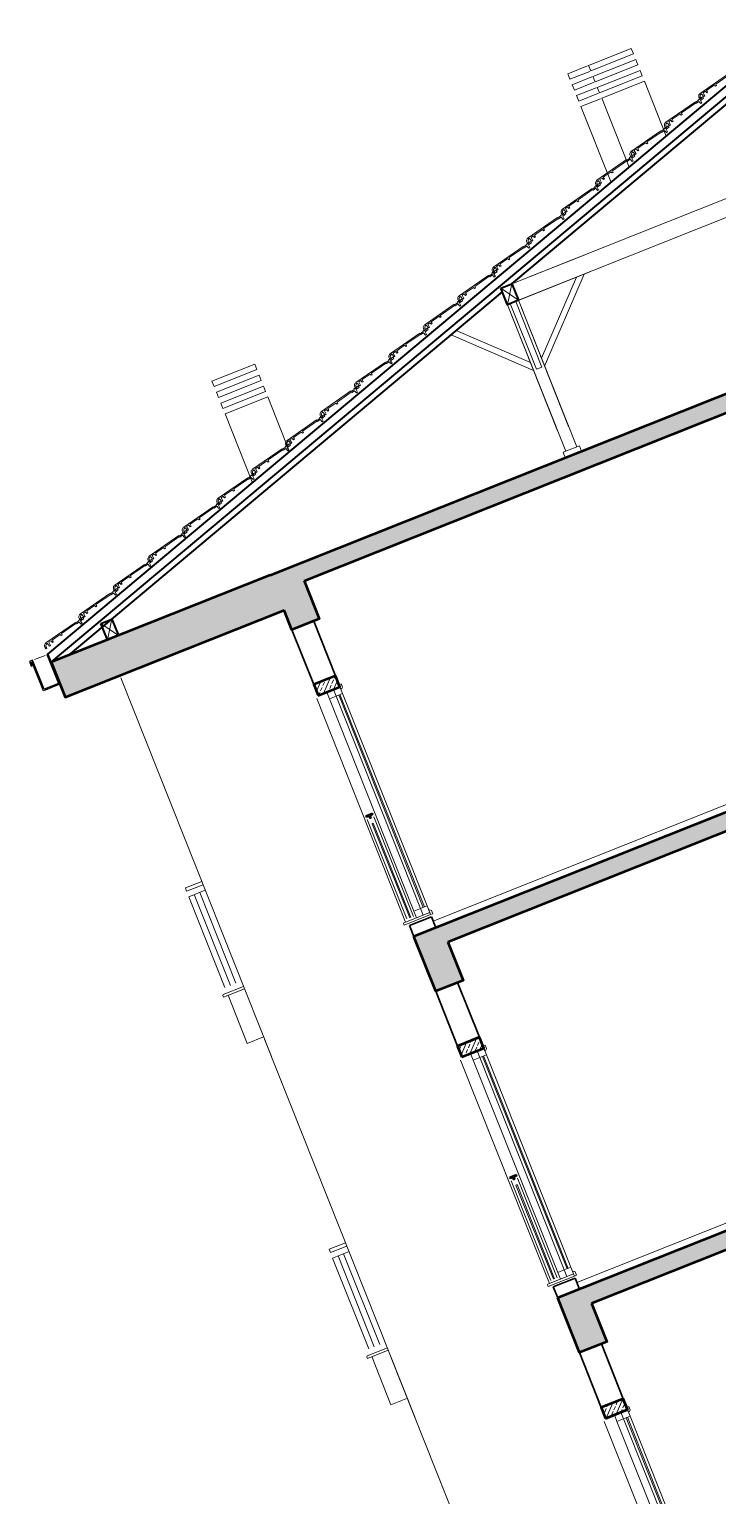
# Model space of a CAD drawing. Header units: millimetres. Extents: x 1811019 to 3717122, y -501178 to -243171.
# Drawn here: x 1822578.5 to 1822724.5, y -243808.8 to -243497.8 of the extents above; entities that cross this region are included whole.
import ezdxf

# ---------------------------------------------------------------- set-up
doc = ezdxf.new("R2010")
doc.units = ezdxf.units.MM
for name, color, linetype, lineweight in [('a_ba', 6, 'Continuous', 50), ('a_doğrama', 251, 'Continuous', 20), ('a_duvar', 255, 'Continuous', 35), ('a_görünüş', 32, 'Continuous', 25), ('a_görünüş_ince', 8, 'Continuous', 20), ('a_görünüş_kalın', 20, 'Continuous', 40), ('a_hatch_ba', 252, 'Continuous', 13), ('a_kaplama', 40, 'Continuous', 15), ('a_not_malzeme_text', 252, 'Continuous', 5)]:
    doc.layers.add(name, color=color, linetype=linetype, lineweight=lineweight)
pattern_1 = [(45, (-491373.7089, 61297.3185), (-1.122532015, 1.122532015), []), (45, (-491372.5864, 61297.3185), (-1.122532015, 1.122532015), [0.79375, -0.396875])]

# ---------------------------------------------------------------- blocks, each defined once
blk = doc.blocks.new('kesit_2_c_blok')
at = {"layer": 'a_ba'}
for p, q in [((-1390, 0), (-2080, 0)), ((-1415, -15), (-2055, -15))]:
    blk.add_line(p, q, dxfattribs=at)
blk.add_lwpolyline([(-2080, 220), (-2060, 220), (-2060, 230), (-2080, 230)], close=True, dxfattribs=at)
blk.add_lwpolyline([(-2055, -15), (-2055, -50), (-2080, -50), (-2080, 0)], dxfattribs=at)
at = {"layer": 'a_doğrama'}
for points in [[(-2066, 214), (-2072, 214), (-2072, 220), (-2066, 220)], [(-2060, 214), (-2066, 214), (-2066, 220), (-2060, 220)], [(-2059, 218), (-2060, 218), (-2060, 222), (-2058, 222), (-2058, 219)], [(-2066, 14), (-2072, 14), (-2072, 20), (-2066, 20)], [(-2060, 14), (-2066, 14), (-2066, 20), (-2060, 20)], [(-2059, 16), (-2060, 16), (-2060, 12), (-2058, 12), (-2058, 15)]]:
    blk.add_lwpolyline(points, close=True, dxfattribs=at)
for points in [[(-2063.5, 214), (-2063.5, 20)], [(-2062.5, 214), (-2062.5, 20)], [(-2077.5, 102), (-2077.5, 16)], [(-2077.5, 102), (-2076.5, 102)], [(-2076.5, 102), (-2076.5, 16)]]:
    blk.add_lwpolyline(points, dxfattribs=at)
at = {"layer": 'a_duvar'}
blk.add_line((-2060, 10), (-2080, 10), dxfattribs=at)
for points in [[(-2080, 230), (-2080, 280)], [(-2060, 230), (-2060, 280)], [(-2080, 10), (-2080, 0)], [(-2060, 10), (-2060, 0)]]:
    blk.add_lwpolyline(points, dxfattribs=at)
at = {"layer": 'a_görünüş_ince'}
for p, q in [((-2230, 110), (-2245, 110)), ((-2230, 107), (-2245, 107)), ((-2230, 14), (-2248.5, 14)), ((-2230, 12), (-2249, 12))]:
    blk.add_line(p, q, dxfattribs=at)
for points in [[(-2230, -50), (-2230, 296)], [(-2082, 218), (-2082, 14)], [(-2072, 214), (-2072, 20)], [(-2066, 214), (-2066, 20)], [(-2060, 214), (-2060, 20)], [(-2245, 107), (-2245, 110)], [(-2245, 19), (-2245, 102)], [(-2245, 102), (-2230, 102)], [(-2240, 19), (-2240, 102)], [(-2235, 19), (-2235, 102)], [(-2080, 16), (-2080, 107)], [(-2074, 16), (-2074, 107)], [(-2248.5, 14), (-2249, 13.5)], [(-2249, 12), (-2249, 13.5)], [(-2245, -32), (-2245, 12)], [(-2230, -32), (-2245, -32)]]:
    blk.add_lwpolyline(points, dxfattribs=at)
at = {"layer": 'a_görünüş_kalın'}
for p, q in [((-2074, 110), (-2080, 110)), ((-2077.5, 109), (-2080, 109)), ((-2074, 109), (-2076.5, 109))]:
    blk.add_line(p, q, dxfattribs=at)
for points in [[(-2080, 109), (-2080, 110)], [(-2076.5, 107), (-2077.5, 107), (-2077.5, 109)], [(-2076.5, 107), (-2076.5, 109)], [(-2074, 109), (-2074, 110)]]:
    blk.add_lwpolyline(points, dxfattribs=at)
at = {"layer": 'a_kaplama'}
for p, q in [((-2060, 14), (-2083.5, 14)), ((-2060, 12), (-2084, 12))]:
    blk.add_line(p, q, dxfattribs=at)
for points in [[(-2083.5, 14), (-2084, 13.5)], [(-2084, 12), (-2084, 13.5)], [(-2060, 12), (-2060, 14)]]:
    blk.add_lwpolyline(points, dxfattribs=at)
blk = doc.blocks.new('kesti_vaziyet')
at = {"layer": 'a_hatch_ba'}
h = blk.add_hatch(dxfattribs=at)
h.set_pattern_fill('ANSI33', color=256, scale=0.25)
h.set_pattern_definition(pattern_1)
h.paths.add_polyline_path([(1630.5, 275.48), (1458, 275.48), (1408, 275.48), (1408, 267.48), (1458, 267.48), (1458, 262.98), (1464.25, 262.98), (1464.25, 271.73), (1624.25, 271.73), (1624.25, 262.98), (1630.5, 262.98)])
h = blk.add_hatch(dxfattribs=at)
h.set_pattern_fill('ANSI33', color=256, scale=0.25)
h.set_pattern_definition(pattern_1)
h.paths.add_polyline_path([(1463, 250.48), (1458, 250.48), (1458, 247.98), (1463, 247.98)])
h = blk.add_hatch(dxfattribs=at)
h.set_pattern_fill('ANSI33', color=256, scale=0.25)
h.set_pattern_definition(pattern_1)
h.paths.add_polyline_path([(1630.5, 192.98), (1458, 192.98), (1458, 180.48), (1464.25, 180.48), (1464.25, 189.23), (1624.25, 189.23), (1624.25, 180.48), (1630.5, 180.48)])
h = blk.add_hatch(dxfattribs=at)
h.set_pattern_fill('ANSI33', color=256, scale=0.25)
h.set_pattern_definition(pattern_1)
h.paths.add_polyline_path([(1463, 167.98), (1458, 167.98), (1458, 165.48), (1463, 165.48)])
h = blk.add_hatch(dxfattribs=at)
h.set_pattern_fill('ANSI33', color=256, scale=0.25)
h.set_pattern_definition(pattern_1)
h.paths.add_polyline_path([(1630.5, 110.48), (1458, 110.48), (1458, 97.98), (1464.25, 97.98), (1464.25, 106.73), (1624.25, 106.73), (1624.25, 97.98), (1630.5, 97.98)])
h = blk.add_hatch(dxfattribs=at)
h.set_pattern_fill('ANSI33', color=256, scale=0.25)
h.set_pattern_definition(pattern_1)
h.paths.add_polyline_path([(1463, 85.48), (1458, 85.48), (1458, 82.98), (1463, 82.98)])
at = {"layer": 'a_ba'}
blk.add_line((1408, 270.48), (1408, 275.48), dxfattribs=at)
for points in [[(1458, 275.48), (1408, 275.48), (1408, 267.48), (1458, 267.48)], [(1458, 275.48), (1630.5, 275.48)], [(1464.25, 271.73), (1464.25, 262.98), (1458, 262.98), (1458, 267.48)], [(1464.25, 271.73), (1624.25, 271.73)]]:
    blk.add_lwpolyline(points, dxfattribs=at)
blk.add_lwpolyline([(1458, 82.98), (1463, 82.98), (1463, 85.48), (1458, 85.48)], close=True, dxfattribs=at)
at = {"layer": 'a_doğrama'}
for points in [[(1461.5, 81.48), (1460, 81.48), (1460, 82.98), (1461.5, 82.98)], [(1463, 81.48), (1461.5, 81.48), (1461.5, 82.98), (1463, 82.98)], [(1463.25, 82.48), (1463, 82.48), (1463, 83.48), (1463.5, 83.48), (1463.5, 82.73)]]:
    blk.add_lwpolyline(points, close=True, dxfattribs=at)
for points in [[(1462.12, 81.48), (1462.12, 32.98)], [(1462.37, 81.48), (1462.37, 32.98)]]:
    blk.add_lwpolyline(points, dxfattribs=at)
at = {"layer": 'a_duvar'}
blk.add_line((1463, 82.98), (1458, 82.98), dxfattribs=at)
for points in [[(1458, 85.48), (1458, 97.98)], [(1463, 85.48), (1463, 97.98)]]:
    blk.add_lwpolyline(points, dxfattribs=at)
at = {"layer": 'a_görünüş'}
for points in [[(1404.5, 277.32), (1403.75, 277.32)], [(1403.75, 277.32), (1403.75, 276.32), (1404, 276.32), (1404, 277.07), (1404.25, 277.07)], [(1408, 277.32), (1408, 270.48), (1404.25, 270.48), (1404.25, 277.07)], [(1407.75, 277.32), (1407.75, 270.73), (1404.5, 270.73), (1404.5, 277.32)], [(1408, 277.32), (1407.75, 277.32)]]:
    blk.add_lwpolyline(points, dxfattribs=at)
at = {"layer": 'a_görünüş_ince'}
for p, q in [((1556, 343.45), (1556, 326.16)), ((1560.75, 343.45), (1560.75, 327.73)), ((1570.5, 343.45), (1570.5, 330.95)), ((1461.75, 310.78), (1461.75, 295.06)), ((1471.5, 310.78), (1471.5, 298.28)), ((1420.5, 5.48), (1420.5, 111.73))]:
    blk.add_line(p, q, dxfattribs=at)
at = {"layer": 'a_görünüş_ince', "lineweight": 20}
for p, q in [((1525.99, 310.17), (1528.49, 313.92)), ((1528.49, 310.17), (1525.99, 313.92)), ((1525.99, 310.17), (1528.49, 313.92)), ((1528.49, 310.17), (1525.99, 313.92)), ((1525.99, 295.17), (1512.51, 308.65)), ((1513.84, 309.09), (1525.99, 296.94)), ((1525.99, 281.36), (1525.99, 310.17)), ((1526.62, 310.17), (1526.62, 295.17)), ((1527.87, 295.17), (1527.87, 310.17)), ((1528.49, 281.36), (1528.49, 310.17)), ((1541.72, 310.17), (1528.49, 296.94)), ((1528.49, 295.17), (1543.49, 310.17)), ((1526.62, 295.17), (1527.87, 295.17)), ((1420.85, 275.48), (1423.35, 279.23)), ((1423.35, 275.48), (1420.85, 279.23)), ((1525.37, 276.73), (1529.12, 276.73)), ((1525.37, 276.73), (1525.37, 275.48)), ((1525.37, 276.73), (1529.12, 276.73)), ((1525.37, 276.73), (1525.37, 275.48)), ((1529.12, 275.48), (1525.49, 275.48)), ((1529.12, 275.48), (1525.49, 275.48)), ((1529.12, 276.73), (1529.12, 275.48)), ((1529.12, 276.73), (1529.12, 275.48))]:
    blk.add_line(p, q, dxfattribs=at)
at = {"layer": 'a_görünüş_ince'}
for points in [[(1560.51, 349.7), (1556, 349.7), (1556, 350.95), (1560.51, 350.95), (1560.51, 350.93)], [(1560.51, 347.2), (1556, 347.2), (1556, 348.45), (1560.51, 348.45)], [(1560.51, 344.7), (1556, 344.7), (1556, 345.95), (1560.51, 345.95)], [(1560.51, 343.45), (1556, 343.45)], [(1570.5, 343.45), (1560.75, 343.45)], [(1471.5, 310.78), (1461.75, 310.78)], [(1404.92, 277.32), (1407.35, 277.32)], [(1457.5, 82.48), (1457.5, 31.48)], [(1460, 81.48), (1460, 32.98)], [(1461.5, 81.48), (1461.5, 32.98)], [(1463, 81.48), (1463, 32.98)]]:
    blk.add_lwpolyline(points, dxfattribs=at)
for points in [[(1560.75, 350.95), (1570.5, 350.95), (1570.5, 349.7), (1560.75, 349.7)], [(1560.75, 348.45), (1570.5, 348.45), (1570.5, 347.2), (1560.75, 347.2)], [(1560.75, 345.95), (1570.5, 345.95), (1570.5, 344.7), (1560.75, 344.7)], [(1461.75, 318.28), (1471.5, 318.28), (1471.5, 317.03), (1461.75, 317.03)], [(1461.75, 315.78), (1471.5, 315.78), (1471.5, 314.53), (1461.75, 314.53)], [(1461.75, 313.28), (1471.5, 313.28), (1471.5, 312.03), (1461.75, 312.03)]]:
    blk.add_lwpolyline(points, close=True, dxfattribs=at)
at = {"layer": 'a_görünüş_ince', "flags": 128}
blk.add_lwpolyline([(1582.11, 336.34), (1582.06, 336.78), (1584.04, 337.24), (1584.16, 336.91), (1584.41, 336.97), (1584.37, 337.31), (1587.94, 338.14)], dxfattribs=at)
for points in [[(1588, 338.41), (1580.57, 336.69, 0.414214), (1580.01, 335.79), (1580.07, 335.55), (1580.31, 335.6), (1580.28, 335.72, -0.414214), (1580.75, 336.47), (1580.8, 336.48), (1581.04, 335.77), (1581.29, 335.83), (1581.19, 336.58), (1581.73, 336.7), (1581.87, 336.28), (1582.11, 336.34), (1581.87, 336.28)], [(1564, 330.34), (1563.95, 330.78), (1565.93, 331.24), (1566.05, 330.92), (1566.29, 330.97), (1566.26, 331.32), (1569.82, 332.14), (1569.97, 332.05), (1570.63, 332.2), (1570.85, 331.61), (1571.09, 331.67), (1571.02, 332.29), (1571.8, 332.47), (1571.72, 332.84), (1571.35, 332.75), (1571.38, 332.63), (1570.89, 332.52), (1570.86, 332.64), (1570.62, 332.58), (1570.65, 332.46), (1569.92, 332.29), (1569.89, 332.42), (1562.46, 330.69, 0.414214), (1561.9, 329.79), (1561.96, 329.55), (1562.2, 329.61), (1562.17, 329.73, -0.414214), (1562.64, 330.48), (1562.69, 330.49), (1562.93, 329.77), (1563.17, 329.83), (1563.08, 330.58), (1563.61, 330.7), (1563.76, 330.29), (1564, 330.34), (1563.76, 330.29)], [(1573.06, 333.34), (1573, 333.78), (1574.98, 334.24), (1575.11, 333.92), (1575.35, 333.97), (1575.32, 334.32), (1578.88, 335.14), (1579.03, 335.05), (1579.68, 335.2), (1579.9, 334.61), (1580.15, 334.67), (1580.08, 335.29), (1580.86, 335.47), (1580.77, 335.84), (1580.41, 335.75), (1580.43, 335.63), (1579.95, 335.52), (1579.92, 335.64), (1579.68, 335.58), (1579.7, 335.46), (1578.97, 335.29), (1578.95, 335.41), (1571.52, 333.69, 0.414214), (1570.96, 332.79), (1571.01, 332.55), (1571.26, 332.6), (1571.23, 332.73, -0.414214), (1571.7, 333.48), (1571.74, 333.49), (1571.99, 332.77), (1572.23, 332.83), (1572.14, 333.58), (1572.67, 333.7), (1572.81, 333.29), (1573.06, 333.34), (1572.81, 333.29)], [(1554.95, 327.35), (1554.89, 327.78), (1556.87, 328.24), (1556.99, 327.92), (1557.24, 327.97), (1557.21, 328.32), (1560.77, 329.14), (1560.92, 329.05), (1561.57, 329.2), (1561.79, 328.61), (1562.03, 328.67), (1561.97, 329.29), (1562.74, 329.47), (1562.66, 329.84), (1562.29, 329.76), (1562.32, 329.63), (1561.83, 329.52), (1561.81, 329.64), (1561.56, 329.59), (1561.59, 329.46), (1560.86, 329.29), (1560.83, 329.42), (1553.4, 327.69, 0.414214), (1552.84, 326.79), (1552.9, 326.55), (1553.14, 326.61), (1553.12, 326.73, -0.414214), (1553.58, 327.48), (1553.63, 327.49), (1553.87, 326.78), (1554.12, 326.83), (1554.02, 327.58), (1554.56, 327.7), (1554.7, 327.29), (1554.95, 327.35), (1554.7, 327.29)], [(1545.89, 324.35), (1545.84, 324.78), (1547.81, 325.24), (1547.94, 324.92), (1548.18, 324.98), (1548.15, 325.32), (1551.71, 326.15), (1551.86, 326.05), (1552.52, 326.2), (1552.73, 325.61), (1552.98, 325.67), (1552.91, 326.3), (1553.69, 326.48), (1553.6, 326.84), (1553.24, 326.76), (1553.27, 326.64), (1552.78, 326.52), (1552.75, 326.64), (1552.51, 326.59), (1552.53, 326.47), (1551.8, 326.3), (1551.78, 326.42), (1544.35, 324.69, 0.414214), (1543.79, 323.79), (1543.84, 323.55), (1544.09, 323.61), (1544.06, 323.73, -0.414214), (1544.53, 324.48), (1544.57, 324.49), (1544.82, 323.78), (1545.06, 323.83), (1544.97, 324.58), (1545.5, 324.71), (1545.65, 324.29), (1545.89, 324.35), (1545.65, 324.29)], [(1536.83, 321.35), (1536.78, 321.78), (1538.76, 322.24), (1538.88, 321.92), (1539.12, 321.98), (1539.09, 322.32), (1542.65, 323.15), (1542.8, 323.05), (1543.46, 323.21), (1543.68, 322.61), (1543.92, 322.67), (1543.85, 323.3), (1544.63, 323.48), (1544.55, 323.84), (1544.18, 323.76), (1544.21, 323.64), (1543.72, 323.52), (1543.69, 323.65), (1543.45, 323.59), (1543.48, 323.47), (1542.75, 323.3), (1542.72, 323.42), (1535.29, 321.7, 0.414214), (1534.73, 320.8), (1534.79, 320.55), (1535.03, 320.61), (1535, 320.73, -0.414214), (1535.47, 321.48), (1535.52, 321.49), (1535.76, 320.78), (1536, 320.83), (1535.91, 321.58), (1536.44, 321.71), (1536.59, 321.29), (1536.83, 321.35), (1536.59, 321.29)], [(1527.78, 318.35), (1527.72, 318.79), (1529.7, 319.24), (1529.82, 318.92), (1530.07, 318.98), (1530.04, 319.32), (1533.6, 320.15), (1533.75, 320.06), (1534.4, 320.21), (1534.62, 319.62), (1534.86, 319.67), (1534.8, 320.3), (1535.57, 320.48), (1535.49, 320.84), (1535.12, 320.76), (1535.15, 320.64), (1534.67, 320.52), (1534.64, 320.65), (1534.39, 320.59), (1534.42, 320.47), (1533.69, 320.3), (1533.66, 320.42), (1526.24, 318.7, 0.414214), (1525.67, 317.8), (1525.73, 317.55), (1525.97, 317.61), (1525.95, 317.73, -0.414214), (1526.41, 318.48), (1526.46, 318.49), (1526.7, 317.78), (1526.95, 317.84), (1526.85, 318.58), (1527.39, 318.71), (1527.53, 318.29), (1527.78, 318.35), (1527.53, 318.29)], [(1518.72, 315.35), (1518.67, 315.79), (1520.65, 316.25), (1520.77, 315.92), (1521.01, 315.98), (1520.98, 316.32), (1524.54, 317.15), (1524.69, 317.06), (1525.35, 317.21), (1525.56, 316.62), (1525.81, 316.67), (1525.74, 317.3), (1526.52, 317.48), (1526.43, 317.85), (1526.07, 317.76), (1526.1, 317.64), (1525.61, 317.53), (1525.58, 317.65), (1525.34, 317.59), (1525.37, 317.47), (1524.63, 317.3), (1524.61, 317.42), (1517.18, 315.7, 0.414214), (1516.62, 314.8), (1516.67, 314.55), (1516.92, 314.61), (1516.89, 314.73, -0.414214), (1517.36, 315.48), (1517.4, 315.49), (1517.65, 314.78), (1517.89, 314.84), (1517.8, 315.59), (1518.33, 315.71), (1518.48, 315.29), (1518.72, 315.35), (1518.48, 315.29)], [(1509.66, 312.35), (1509.61, 312.79), (1511.59, 313.25), (1511.71, 312.92), (1511.96, 312.98), (1511.92, 313.33), (1515.48, 314.15), (1515.64, 314.06), (1516.29, 314.21), (1516.51, 313.62), (1516.75, 313.67), (1516.68, 314.3), (1517.46, 314.48), (1517.38, 314.85), (1517.01, 314.76), (1517.04, 314.64), (1516.55, 314.53), (1516.52, 314.65), (1516.28, 314.59), (1516.31, 314.47), (1515.58, 314.3), (1515.55, 314.42), (1508.12, 312.7, 0.414214), (1507.56, 311.8), (1507.62, 311.56), (1507.86, 311.61), (1507.83, 311.73, -0.414214), (1508.3, 312.48), (1508.35, 312.5), (1508.59, 311.78), (1508.84, 311.84), (1508.74, 312.59), (1509.28, 312.71), (1509.42, 312.3), (1509.66, 312.35), (1509.42, 312.3)], [(1500.61, 309.35), (1500.55, 309.79), (1502.53, 310.25), (1502.66, 309.93), (1502.9, 309.98), (1502.87, 310.33), (1506.43, 311.15), (1506.58, 311.06), (1507.23, 311.21), (1507.45, 310.62), (1507.69, 310.68), (1507.63, 311.3), (1508.41, 311.48), (1508.32, 311.85), (1507.96, 311.76), (1507.98, 311.64), (1507.5, 311.53), (1507.47, 311.65), (1507.22, 311.59), (1507.25, 311.47), (1506.52, 311.3), (1506.49, 311.42), (1499.07, 309.7, 0.414214), (1498.5, 308.8), (1498.56, 308.56), (1498.8, 308.61), (1498.78, 308.74, -0.414214), (1499.24, 309.49), (1499.29, 309.5), (1499.54, 308.78), (1499.78, 308.84), (1499.69, 309.59), (1500.22, 309.71), (1500.36, 309.3), (1500.61, 309.35), (1500.36, 309.3)], [(1491.55, 306.35), (1491.5, 306.79), (1493.48, 307.25), (1493.6, 306.93), (1493.84, 306.98), (1493.81, 307.33), (1497.37, 308.15), (1497.52, 308.06), (1498.18, 308.21), (1498.39, 307.62), (1498.64, 307.68), (1498.57, 308.3), (1499.35, 308.48), (1499.26, 308.85), (1498.9, 308.76), (1498.93, 308.64), (1498.44, 308.53), (1498.41, 308.65), (1498.17, 308.6), (1498.2, 308.47), (1497.47, 308.3), (1497.44, 308.43), (1490.01, 306.7, 0.414214), (1489.45, 305.8), (1489.51, 305.56), (1489.75, 305.62), (1489.72, 305.74, -0.414214), (1490.19, 306.49), (1490.23, 306.5), (1490.48, 305.78), (1490.72, 305.84), (1490.63, 306.59), (1491.16, 306.71), (1491.31, 306.3), (1491.55, 306.35), (1491.31, 306.3)], [(1482.49, 303.36), (1482.44, 303.79), (1484.42, 304.25), (1484.54, 303.93), (1484.79, 303.99), (1484.75, 304.33), (1488.32, 305.16), (1488.47, 305.06), (1489.12, 305.21), (1489.34, 304.62), (1489.58, 304.68), (1489.52, 305.31), (1490.29, 305.49), (1490.21, 305.85), (1489.84, 305.77), (1489.87, 305.64), (1489.38, 305.53), (1489.36, 305.65), (1489.11, 305.6), (1489.14, 305.47), (1488.41, 305.31), (1488.38, 305.43), (1480.95, 303.7, 0.414214), (1480.39, 302.8), (1480.45, 302.56), (1480.69, 302.62), (1480.66, 302.74, -0.414214), (1481.13, 303.49), (1481.18, 303.5), (1481.42, 302.79), (1481.67, 302.84), (1481.57, 303.59), (1482.11, 303.71), (1482.25, 303.3), (1482.49, 303.36), (1482.25, 303.3)], [(1473.44, 300.36), (1473.38, 300.79), (1475.36, 301.25), (1475.49, 300.93), (1475.73, 300.99), (1475.7, 301.33), (1479.26, 302.16), (1479.41, 302.06), (1480.06, 302.21), (1480.28, 301.62), (1480.52, 301.68), (1480.46, 302.31), (1481.24, 302.49), (1481.15, 302.85), (1480.79, 302.77), (1480.81, 302.65), (1480.33, 302.53), (1480.3, 302.65), (1480.06, 302.6), (1480.08, 302.48), (1479.35, 302.31), (1479.32, 302.43), (1471.9, 300.71, 0.414214), (1471.34, 299.8), (1471.39, 299.56), (1471.64, 299.62), (1471.61, 299.74, -0.414214), (1472.08, 300.49), (1472.12, 300.5), (1472.37, 299.79), (1472.61, 299.84), (1472.52, 300.59), (1473.05, 300.72), (1473.19, 300.3), (1473.44, 300.36), (1473.19, 300.3)], [(1464.38, 297.36), (1464.33, 297.79), (1466.31, 298.25), (1466.43, 297.93), (1466.67, 297.99), (1466.64, 298.33), (1470.2, 299.16), (1470.35, 299.06), (1471.01, 299.22), (1471.22, 298.62), (1471.47, 298.68), (1471.4, 299.31), (1472.18, 299.49), (1472.09, 299.85), (1471.73, 299.77), (1471.76, 299.65), (1471.27, 299.53), (1471.24, 299.66), (1471, 299.6), (1471.03, 299.48), (1470.3, 299.31), (1470.27, 299.43), (1462.84, 297.71, 0.414214), (1462.28, 296.81), (1462.34, 296.56), (1462.58, 296.62), (1462.55, 296.74, -0.414214), (1463.02, 297.49), (1463.06, 297.5), (1463.31, 296.79), (1463.55, 296.85), (1463.46, 297.59), (1463.99, 297.72), (1464.14, 297.3), (1464.38, 297.36), (1464.14, 297.3)], [(1455.32, 294.36), (1455.27, 294.8), (1457.25, 295.26), (1457.37, 294.93), (1457.62, 294.99), (1457.58, 295.33), (1461.15, 296.16), (1461.3, 296.07), (1461.95, 296.22), (1462.17, 295.63), (1462.41, 295.68), (1462.35, 296.31), (1463.12, 296.49), (1463.04, 296.85), (1462.67, 296.77), (1462.7, 296.65), (1462.21, 296.53), (1462.19, 296.66), (1461.94, 296.6), (1461.97, 296.48), (1461.24, 296.31), (1461.21, 296.43), (1453.78, 294.71, 0.414214), (1453.22, 293.81), (1453.28, 293.56), (1453.52, 293.62), (1453.49, 293.74, -0.414214), (1453.96, 294.49), (1454.01, 294.5), (1454.25, 293.79), (1454.5, 293.85), (1454.4, 294.59), (1454.94, 294.72), (1455.08, 294.3), (1455.32, 294.36), (1455.08, 294.3)], [(1446.27, 291.36), (1446.21, 291.8), (1448.19, 292.26), (1448.32, 291.93), (1448.56, 291.99), (1448.53, 292.33), (1452.09, 293.16), (1452.24, 293.07), (1452.9, 293.22), (1453.11, 292.63), (1453.36, 292.68), (1453.29, 293.31), (1454.07, 293.49), (1453.98, 293.86), (1453.62, 293.77), (1453.64, 293.65), (1453.16, 293.54), (1453.13, 293.66), (1452.89, 293.6), (1452.91, 293.48), (1452.18, 293.31), (1452.16, 293.43), (1444.73, 291.71, 0.414214), (1444.17, 290.81), (1444.22, 290.57), (1444.47, 290.62), (1444.44, 290.74, -0.414214), (1444.91, 291.49), (1444.95, 291.5), (1445.2, 290.79), (1445.44, 290.85), (1445.35, 291.6), (1445.88, 291.72), (1446.02, 291.3), (1446.27, 291.36), (1446.02, 291.3)], [(1437.21, 288.36), (1437.16, 288.8), (1439.14, 289.26), (1439.26, 288.94), (1439.5, 288.99), (1439.47, 289.34), (1443.03, 290.16), (1443.18, 290.07), (1443.84, 290.22), (1444.06, 289.63), (1444.3, 289.69), (1444.23, 290.31), (1445.01, 290.49), (1444.93, 290.86), (1444.56, 290.77), (1444.59, 290.65), (1444.1, 290.54), (1444.07, 290.66), (1443.83, 290.6), (1443.86, 290.48), (1443.13, 290.31), (1443.1, 290.43), (1435.67, 288.71, 0.414214), (1435.11, 287.81), (1435.17, 287.57), (1435.41, 287.62), (1435.38, 287.74, -0.414214), (1435.85, 288.49), (1435.9, 288.51), (1436.14, 287.79), (1436.38, 287.85), (1436.29, 288.6), (1436.82, 288.72), (1436.97, 288.31), (1437.21, 288.36), (1436.97, 288.31)], [(1428.16, 285.36), (1428.1, 285.8), (1430.08, 286.26), (1430.2, 285.94), (1430.45, 285.99), (1430.42, 286.34), (1433.98, 287.16), (1434.13, 287.07), (1434.78, 287.22), (1435, 286.63), (1435.24, 286.69), (1435.18, 287.31), (1435.95, 287.49), (1435.87, 287.86), (1435.5, 287.77), (1435.53, 287.65), (1435.04, 287.54), (1435.02, 287.66), (1434.77, 287.6), (1434.8, 287.48), (1434.07, 287.31), (1434.04, 287.43), (1426.61, 285.71, 0.414214), (1426.05, 284.81), (1426.11, 284.57), (1426.35, 284.62), (1426.33, 284.75, -0.414214), (1426.79, 285.5), (1426.84, 285.51), (1427.08, 284.79), (1427.33, 284.85), (1427.23, 285.6), (1427.77, 285.72), (1427.91, 285.31), (1428.16, 285.36), (1427.91, 285.31)], [(1419.1, 282.36), (1419.05, 282.8), (1421.02, 283.26), (1421.15, 282.94), (1421.39, 282.99), (1421.36, 283.34), (1424.92, 284.16), (1425.07, 284.07), (1425.73, 284.22), (1425.94, 283.63), (1426.19, 283.69), (1426.12, 284.31), (1426.9, 284.49), (1426.81, 284.86), (1426.45, 284.77), (1426.48, 284.65), (1425.99, 284.54), (1425.96, 284.66), (1425.72, 284.61), (1425.74, 284.48), (1425.01, 284.31), (1424.99, 284.44), (1417.56, 282.71, 0.414214), (1417, 281.81), (1417.05, 281.57), (1417.3, 281.63), (1417.27, 281.75, -0.414214), (1417.74, 282.5), (1417.78, 282.51), (1418.03, 281.8), (1418.27, 281.85), (1418.18, 282.6), (1418.71, 282.72), (1418.86, 282.31), (1419.1, 282.36), (1418.86, 282.31)], [(1410.04, 279.37), (1409.99, 279.8), (1411.97, 280.26), (1412.09, 279.94), (1412.33, 280), (1412.3, 280.34), (1415.86, 281.17), (1416.01, 281.07), (1416.67, 281.22), (1416.89, 280.63), (1417.13, 280.69), (1417.06, 281.32), (1417.84, 281.5), (1417.76, 281.86), (1417.39, 281.78), (1417.42, 281.65), (1416.93, 281.54), (1416.9, 281.66), (1416.66, 281.61), (1416.69, 281.48), (1415.96, 281.32), (1415.93, 281.44), (1408.5, 279.71, 0.414214), (1407.94, 278.81), (1408, 278.57), (1408.24, 278.63), (1408.21, 278.75, -0.414214), (1408.68, 279.5), (1408.73, 279.51), (1408.97, 278.8), (1409.21, 278.85), (1409.12, 279.6), (1409.65, 279.72), (1409.8, 279.31), (1410.04, 279.37), (1409.8, 279.31)]]:
    blk.add_lwpolyline(points, format="xyb", dxfattribs=at)
at = {"layer": 'a_görünüş_ince', "lineweight": 20}
for points in [[(1528.49, 313.92), (1621.25, 313.92)], [(1545, 313.92), (1528.49, 313.92)], [(1525.99, 310.17), (1525.99, 276.73)], [(1545, 310.17), (1525.99, 310.17)], [(1525.99, 310.17), (1525.99, 276.73)], [(1528.49, 310.17), (1621.25, 310.17)], [(1528.49, 310.17), (1528.49, 276.73)], [(1528.49, 310.17), (1528.49, 276.73)]]:
    blk.add_lwpolyline(points, dxfattribs=at)
at = {"layer": 'a_görünüş_kalın'}
for points in [[(1408, 277.32), (1623.75, 348.52)], [(1408, 275.48), (1623.75, 346.68)], [(1528.49, 313.92), (1621.25, 344.53)], [(1528.49, 313.92), (1545, 319.37)], [(1411.99, 275.48), (1525.99, 313.1)], [(1408, 275.48), (1408, 277.32)]]:
    blk.add_lwpolyline(points, dxfattribs=at)
for points in [[(1525.99, 313.92), (1528.49, 313.92), (1528.49, 310.17), (1525.99, 310.17)], [(1525.99, 313.92), (1528.49, 313.92), (1528.49, 310.17), (1525.99, 310.17)], [(1420.85, 279.23), (1423.35, 279.23), (1423.35, 275.48), (1420.85, 275.48)]]:
    blk.add_lwpolyline(points, close=True, dxfattribs=at)
at = {"layer": 'a_kaplama'}
for points in [[(1463, 194.48), (1565.5, 194.48)], [(1565.5, 111.98), (1463, 111.98)]]:
    blk.add_lwpolyline(points, dxfattribs=at)
at = {"layer": 'a_ba', "xscale": 0.25, "yscale": 0.25, "zscale": 0.25}
for p in [(1978, 192.98), (1978, 110.48)]:
    blk.add_blockref('kesit_2_c_blok', p, dxfattribs=at)

msp = doc.modelspace()

# ---------------------------------------------------------------- block references
at = {"layer": 'a_not_malzeme_text', "rotation": 21.69869791178304}
msp.add_blockref('kesti_vaziyet', (1821376.72, -244408.58), dxfattribs=at)

doc.saveas('drawing.dxf')
